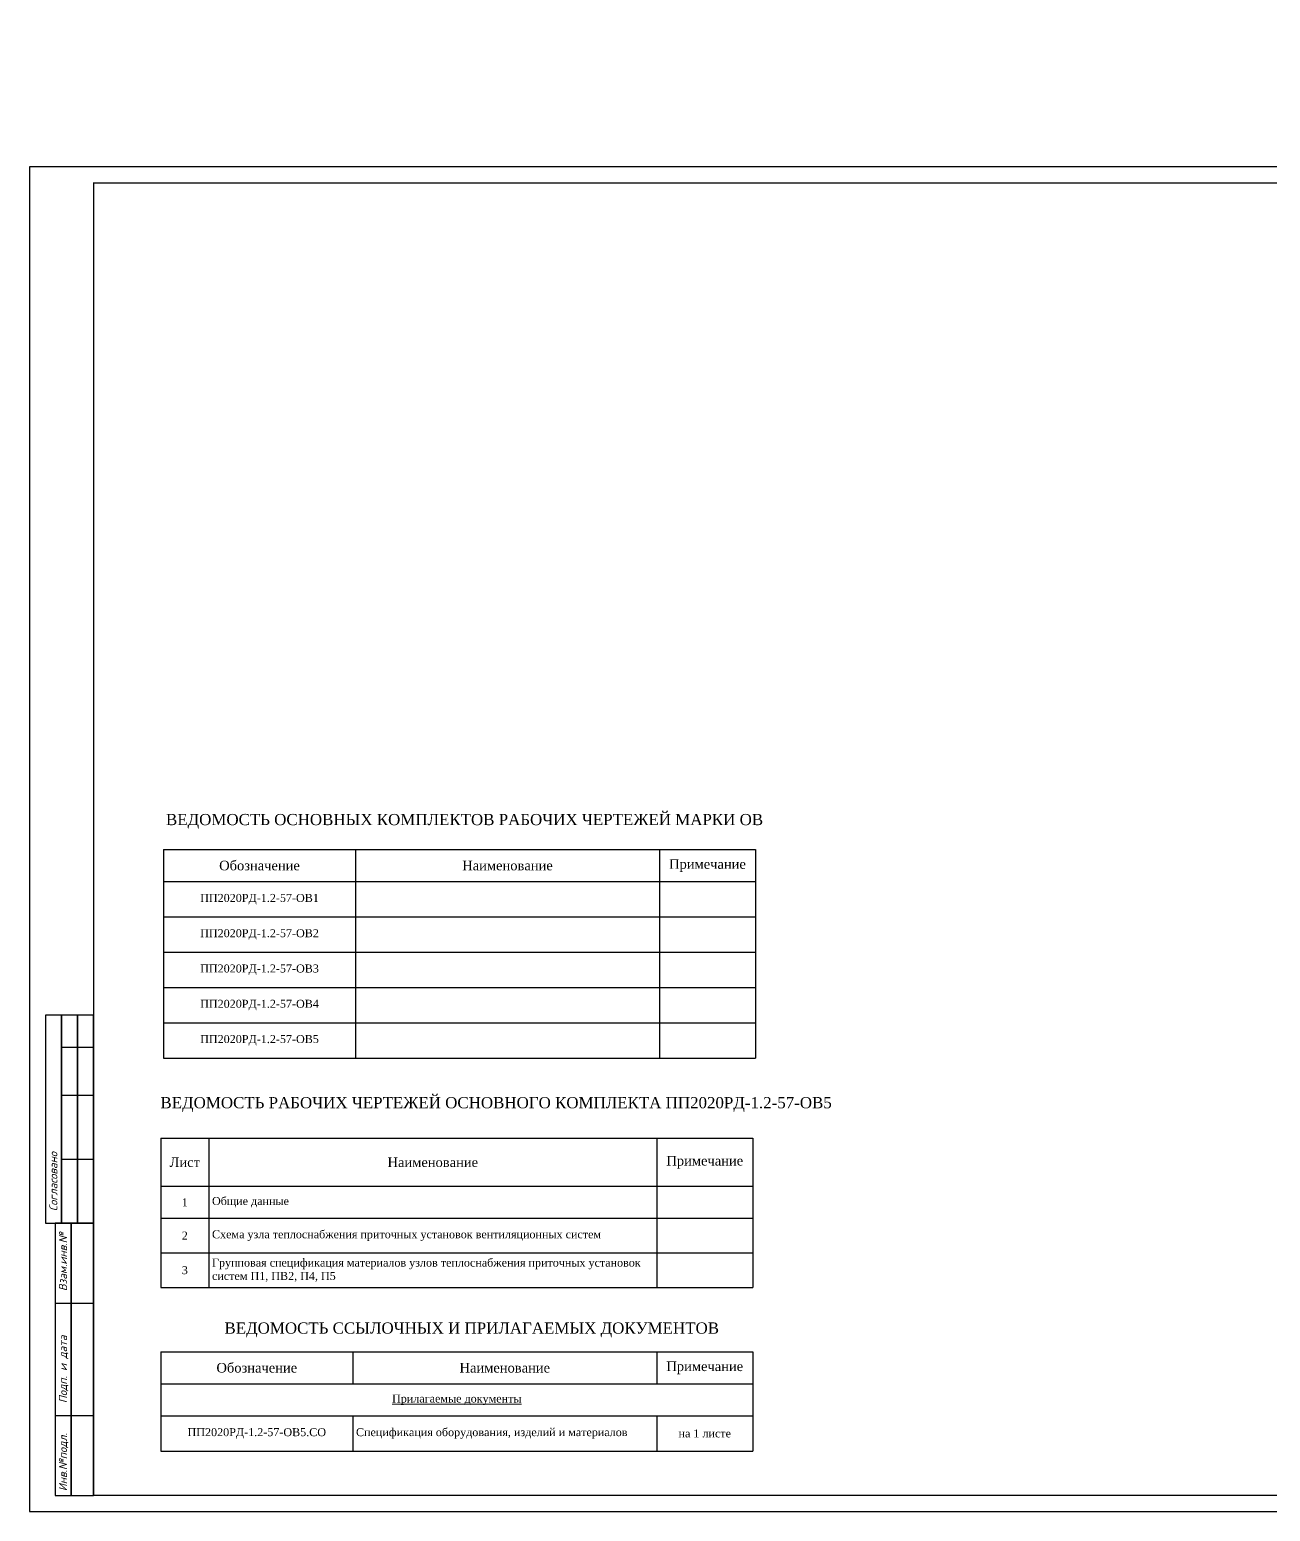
# Paper-space layout '57-1. ОД' of a CAD drawing. Header units: millimetres. Extents: x -922 to 13517, y -185 to 388.
# Drawn here: x -594 to -206.3, y -77 to 385.9 of the extents above; entities that cross this region are included whole.
import ezdxf
from ezdxf.enums import TextEntityAlignment as Align

# ---------------------------------------------------------------- set-up
doc = ezdxf.new("R2010")
doc.units = ezdxf.units.MM
doc.layers.add('0 Оформление листа', color=7, linetype='Continuous')
doc.layers.add('G-ANNO-TEXT', color=7, linetype='Continuous', lineweight=9)
doc.styles.add('Times New Roman', font='times.ttf', dxfattribs={"height": 2.5})
doc.styles.add('Times New Roman_6', font='times.ttf', dxfattribs={"height": 5})
doc.styles.add('М2.5', font='isocpeui.ttf', dxfattribs={"height": 2.5})
doc.styles.add('М3', font='isocpeui.ttf', dxfattribs={"height": 3})

# ---------------------------------------------------------------- blocks, each defined once
blk = doc.blocks.new('*U382')
for points in [[(0, 0), (594, 0), (594, 420), (0, 420)], [(5, 90), (10, 90), (10, 155), (5, 155)], [(10, 90), (15, 90), (15, 155), (10, 155)], [(15, 90), (20, 90), (20, 155), (15, 155)], [(8, 5), (13, 5), (13, 90), (8, 90)], [(13, 5), (20, 5), (20, 90), (13, 90)]]:
    blk.add_lwpolyline(points, close=True)
at = {"const_width": 0.35}
blk.add_lwpolyline([(20, 5), (589, 5), (589, 415), (20, 415)], close=True, dxfattribs=at)
for points in [[(10, 145), (20, 145)], [(10, 130), (20, 130)], [(10, 110), (20, 110)], [(8, 65), (20, 65)], [(8, 30), (20, 30)]]:
    blk.add_lwpolyline(points)
at = {"style": 'М2.5'}
for s, p in [('Согласовано', (8.68, 93.8)), ('Взам.инв.№', (11.68, 68.8)), ('Подп. и дата', (11.68, 33.8)), ('Инв.№подл.', (11.68, 6.31))]:
    blk.add_text(s, height=2.5, rotation=90, dxfattribs=at).set_placement(p)
for tag, height, p in [('ГРАФА_ЗАКАЗЧИК', 2.5, (474.05, 55)), ('ГРАФА_10Ф3-1', 2.5, (405, 32.5)), ('ГРАФА_13Ф3-1', 2.5, (460, 32.5)), ('ГРАФА_10Ф3-2', 2.5, (405, 27.5)), ('ГРАФА_13Ф3-2', 2.5, (460, 27.5)), ('ГРАФА_10Ф3-3', 2.5, (405, 22.5)), ('ГРАФА_13Ф3-3', 2.5, (460, 22.5)), ('ГРАФА_10Ф3-4', 2.5, (405, 17.5)), ('ГРАФА_13Ф3-4', 2.5, (460, 17.5)), ('ГРАФА_10Ф3-5', 2.5, (405, 12.5)), ('ГРАФА_13Ф3-5', 2.5, (460, 12.5)), ('ГРАФА_10Ф3-6', 2.5, (405, 7.5)), ('ГРАФА_13Ф3-6', 2.5, (460, 7.5)), ('СВОЙСТВА_2', 3, (549.57, 2.5)), ('ФОРМАТ', 3, (527.51, 2.5))]:
    blk.add_attdef(tag, text='', height=height, dxfattribs=at).set_placement(p, align=Align.MIDDLE_LEFT)
at = {"style": 'М3'}
for tag, p in [('ГРАФА_1Ф3', (529, 55)), ('ГРАФА_6Ф3', (546.5, 25)), ('ГРАФА_7Ф3', (562.5, 25)), ('ГРАФА_8Ф3', (580, 25))]:
    blk.add_attdef(tag, text='', height=3, dxfattribs=at).set_placement(p, align=Align.MIDDLE_CENTER)
at = {"lineweight": 30, "flags": 104}
for tag, height, p in [('ГРАФА_2Ф3', 2.4, (529, 42.5)), ('ГРАФА_3Ф3', 2.5, (504, 27.5)), ('ГРАФА_4Ф3', 2.5, (504, 12.5))]:
    blk.add_attdef(tag, text='', height=height, dxfattribs=at).set_placement(p, align=Align.MIDDLE_CENTER)
blk = doc.blocks.new('*T392')
at = {"layer": '0 Оформление листа', "color": 0, "linetype": 'ByBlock', "lineweight": -2, "transparency": 16777216}
for p, q in [((0, 0), (185, 0)), ((0, 0), (0, -15)), ((15, 0), (15, -46.63)), ((155, 0), (155, -46.63)), ((185, 0), (185, -15)), ((0, -15), (185, -15)), ((0, -15), (0, -46.63)), ((185, -15), (185, -46.63)), ((0, -25), (185, -25)), ((0, -35.81), (185, -35.81)), ((0, -46.63), (185, -46.63))]:
    blk.add_line(p, q, dxfattribs=at)
at = {"layer": '0 Оформление листа', "color": 0, "lineweight": 20, "transparency": 16777216, "style": 'Times New Roman'}
for s, insert, char_height, width, attachment_point in [('Лист', (7.5, -7.5), 3, 13, 5), ('Наименование', (85, -7.5), 3, 138, 5), ('Примечание', (170, -7.5), 3, 28, 5), ('Общие данные', (16, -20), 2.5, 138, 4), ('1', (7.5, -20), 2.5, 13, 5), ('2', (7.5, -30.41), 2.5, 13, 5), ('Схема узла теплоснабжения приточных установок вентиляционных систем', (16, -30.41), 2.5, 138, 4), ('3', (7.5, -41.22), 2.5, 13, 5), ('Групповая спецификация материалов узлов теплоснабжения приточных установок систем П1, ПВ2, П4, П5', (16, -41.22), 2.5, 138, 4)]:
    blk.add_mtext(s, dxfattribs=dict(at, insert=insert, char_height=char_height, width=width, attachment_point=attachment_point))
blk = doc.blocks.new('*T393')
at = {"layer": '0 Оформление листа', "color": 0, "linetype": 'ByBlock', "lineweight": -2, "transparency": 16777216}
for p, q in [((0, 0), (185, 0)), ((0, 0), (0, -10)), ((60, 0), (60, -10)), ((155, 0), (155, -10)), ((185, 0), (185, -10)), ((0, -10), (185, -10)), ((0, -10), (0, -31.02)), ((185, -10), (185, -31.02)), ((0, -20), (185, -20)), ((60, -20), (60, -31.02)), ((155, -20), (155, -31.02)), ((0, -31.02), (185, -31.02))]:
    blk.add_line(p, q, dxfattribs=at)
at = {"layer": '0 Оформление листа', "color": 0, "lineweight": 20, "transparency": 16777216, "style": 'Times New Roman'}
for s, insert, char_height, width, attachment_point in [('Обозначение', (30, -5), 3, 58, 5), ('Наименование', (107.5, -5), 3, 93, 5), ('Примечание', (170, -5), 3, 28, 5), ('{\\LПрилагаемые документы}', (92.5, -15), 2.5, 183, 5), ('ПП2020РД-1.2-57-ОВ5.СО', (30, -25.51), 2.5, 58, 5), ('Спецификация оборудования, изделий и материалов', (61, -25.51), 2.5, 93, 4), ('на 1 листе', (170, -25.51), 2.5, 28, 5)]:
    blk.add_mtext(s, dxfattribs=dict(at, insert=insert, char_height=char_height, width=width, attachment_point=attachment_point))
blk = doc.blocks.new('*T391')
at = {"layer": '0 Оформление листа', "color": 0, "linetype": 'ByBlock', "lineweight": -2, "transparency": 16777216}
for p, q in [((0, 0), (185, 0)), ((0, 0), (0, -10)), ((60, 0), (60, -65.12)), ((155, 0), (155, -65.12)), ((185, 0), (185, -10)), ((0, -10), (60, -10)), ((0, -10), (0, -65.12)), ((60, -10), (185, -10)), ((185, -10), (185, -65.12)), ((0, -21.02), (185, -21.02)), ((0, -32.05), (185, -32.05)), ((0, -43.07), (185, -43.07)), ((0, -54.09), (185, -54.09)), ((0, -65.12), (185, -65.12))]:
    blk.add_line(p, q, dxfattribs=at)
at = {"layer": '0 Оформление листа', "color": 0, "lineweight": 20, "transparency": 16777216, "attachment_point": 5, "style": 'Times New Roman'}
for s, insert, char_height, width in [('Обозначение', (30, -5), 3, 58), ('Наименование', (107.5, -5), 3, 93), ('Примечание', (170, -5), 3, 28), ('ПП2020РД-1.2-57-ОВ1', (30, -15.51), 2.5, 58), ('ПП2020РД-1.2-57-ОВ2', (30, -26.53), 2.5, 58), ('ПП2020РД-1.2-57-ОВ3', (30, -37.56), 2.5, 58), ('ПП2020РД-1.2-57-ОВ4', (30, -48.58), 2.5, 58), ('ПП2020РД-1.2-57-ОВ5', (30, -59.6), 2.5, 58)]:
    blk.add_mtext(s, dxfattribs=dict(at, insert=insert, char_height=char_height, width=width))

psp = doc.layouts.new('57-1. ОД')

# ---------------------------------------------------------------- block references
for name, p in [('*T391', (-552.19, 129.72)), ('*T392', (-553.04, 39.53)), ('*T393', (-553.04, -27.18))]:
    psp.add_blockref(name, p)
at = {"layer": '0 Оформление листа', "color": 7}
psp.add_blockref('*U382', (-594.04, -77.03), dxfattribs=at)

# ---------------------------------------------------------------- texts
at = {"layer": '0 Оформление листа', "char_height": 3.5, "attachment_point": 1, "style": 'Times New Roman'}
for s, insert, width in [('ВЕДОМОСТЬ ОСНОВНЫХ КОМПЛЕКТОВ РАБОЧИХ ЧЕРТЕЖЕЙ МАРКИ ОВ', (-551.42, 140.85), 187.045), ('ВЕДОМОСТЬ РАБОЧИХ ЧЕРТЕЖЕЙ ОСНОВНОГО КОМПЛЕКТА ПП2020РД-1.2-57-ОВ5', (-553.15, 52.4), 230.7856), ('ВЕДОМОСТЬ ССЫЛОЧНЫХ И ПРИЛАГАЕМЫХ ДОКУМЕНТОВ', (-533.14, -18.01), 151.0981)]:
    psp.add_mtext(s, dxfattribs=dict(at, insert=insert, width=width))
at = {"layer": 'G-ANNO-TEXT', "char_height": 5, "width": 2.3249, "attachment_point": 1, "style": 'Times New Roman_6'}
for insert in [(-485.34, 385.87), (-464.64, 385.87), (-435.27, 385.87)]:
    psp.add_mtext('\\fTimes New Roman|b0|i0|c204|p18|; ', dxfattribs=dict(at, insert=insert))

doc.saveas('drawing.dxf')
